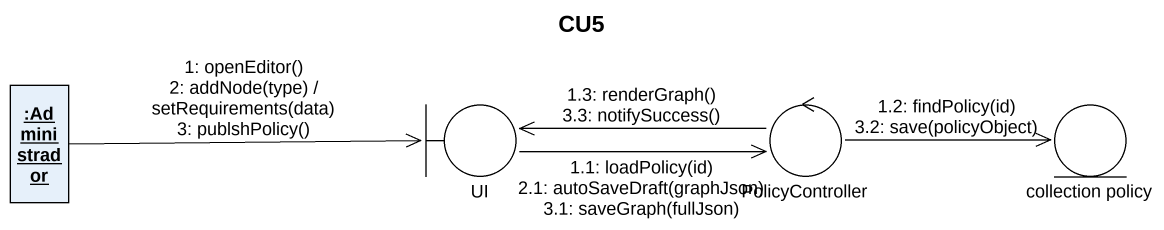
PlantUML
@startuml
title CU5
allowmixing
hide circle
hide empty members
object ":Administrador" as Administrador
boundary UI
control PolicyController
entity "collection policy" as collection_policy
Administrador -right-> UI : 1: openEditor()\n2: addNode(type) / setRequirements(data)\n3: publshPolicy()
UI -right-> PolicyController : 1.1: loadPolicy(id)\n2.1: autoSaveDraft(graphJson)\n3.1: saveGraph(fullJson)
PolicyController -right-> collection_policy : 1.2: findPolicy(id)\n3.2: save(policyObject)
PolicyController -left-> UI : 1.3: renderGraph()\n3.3: notifySuccess()
@enduml
